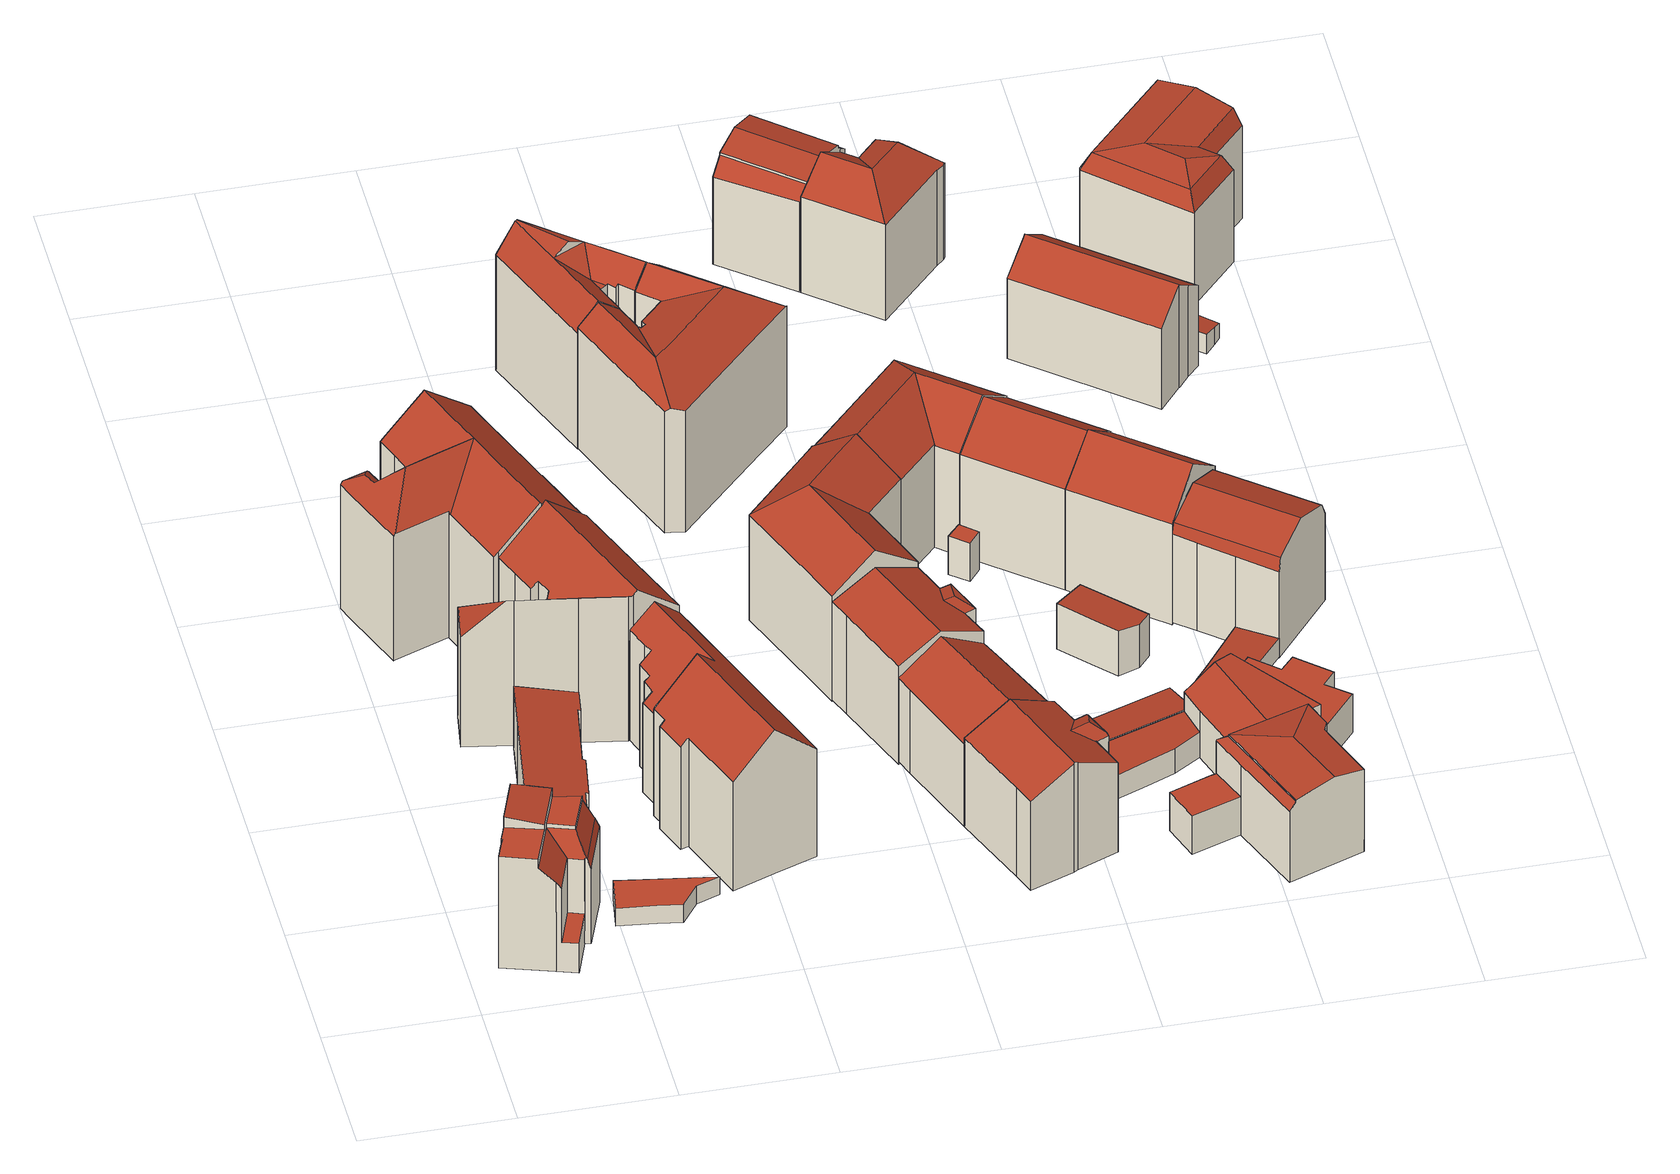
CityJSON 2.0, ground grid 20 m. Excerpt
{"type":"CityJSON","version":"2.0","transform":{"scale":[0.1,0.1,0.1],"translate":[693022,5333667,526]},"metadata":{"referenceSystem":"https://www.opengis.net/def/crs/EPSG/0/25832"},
"CityObjects":{
"building1":{"type":"Building","attributes":{"Gemeindeschluessel":"09162000","HoeheDach":"547.529","HoeheGrund":"528.415","Methode":"2000","NiedrigsteTraufeDesGebaeudes":"533.065","Geometrietyp2DReferenz":"3000","function":"31001_1000","roofType":"2100","measuredHeight":19.11,"storeysAboveGround":4},"geometry":[{"type":"MultiSurface","lod":"2","boundaries":[[[0,1,2,3]],[[4,5,6,7,8,9]],[[10,11,12,13]],[[14,15,8,7]],[[16,4,9,17,18,19]],[[12,11,20,21]],[[15,22,23,24,13,25]],[[13,12,21,25]],[[26,22,15,14]],[[16,19,27,28]],[[29,30,31,32,20,11,10,33]],[[31,34,35,36,32]],[[37,38,39,40]],[[31,30,41,34]],[[6,26,14,7]],[[37,29,33,42,38]],[[5,43,23,22,26,6]],[[24,44,42,33,10,13]],[[43,40,39,44,24,23]],[[39,38,42,44]],[[41,1,0,45,35,34]],[[0,3,27,19,18,46,45]],[[46,36,35,45]],[[43,5,4,16,28,2,1,41,30,29,37,40]],[[17,9,8,15,25]],[[36,46,18,17,25,21,20,32]],[[28,27,3,2]]],"semantics":{"surfaces":[{"type":"WallSurface"},{"type":"RoofSurface"},{"type":"GroundSurface"}],"values":[0,0,0,0,0,1,1,0,0,0,0,1,0,0,1,0,0,1,0,1,0,1,0,2,1,0,0]}}]},
"building2":{"type":"Building","attributes":{"Gemeindeschluessel":"09162000","HoeheDach":"537.731","HoeheGrund":"528.046","Methode":"2000","NiedrigsteTraufeDesGebaeudes":"536.334","Geometrietyp2DReferenz":"3000","function":"31001_2000","roofType":"1000","measuredHeight":9.69,"storeysAboveGround":2},"geometry":[{"type":"MultiSurface","lod":"2","boundaries":[[[47,48,49,50,51,52,53,54,55,56,57,58,59,60]],[[61,47,60,62]],[[63,50,49,64]],[[65,52,51,66]],[[67,57,56,68]],[[66,51,50,63]],[[69,53,52,65]],[[70,48,47,61]],[[71,59,58,72]],[[62,60,59,71]],[[62,71,72,67,68,73,74,69,65,66,63,64,70,61]],[[74,54,53,69]],[[72,58,57,67]],[[64,49,48,70]],[[73,55,54,74]],[[68,56,55,73]]],"semantics":{"surfaces":[{"type":"RoofSurface"},{"type":"WallSurface"},{"type":"GroundSurface"}],"values":[0,1,1,1,1,1,1,1,1,1,2,1,1,1,1,1]}}]},
"building3":{"type":"Building","attributes":{"Gemeindeschluessel":"09162000","HoeheDach":"531.560","HoeheGrund":"528.780","Methode":"2000","NiedrigsteTraufeDesGebaeudes":"531.560","Geometrietyp2DReferenz":"3000","function":"31001_2000","roofType":"1000","measuredHeight":2.78},"geometry":[{"type":"MultiSurface","lod":"2","boundaries":[[[75,76,77,78,79,80,81,82,83]],[[84,85,86,87,88,89,90,91,92]],[[87,86,76,75,83,88]],[[85,84,92,79,78,77]],[[83,82,81,90,89,88]],[[85,77,76,86]],[[80,79,92,91,90,81]]],"semantics":{"surfaces":[{"type":"RoofSurface"},{"type":"GroundSurface"},{"type":"WallSurface"}],"values":[0,1,2,2,2,2,2]}}]},
"building4":{"type":"Building","attributes":{"Gemeindeschluessel":"09162000","HoeheDach":"551.452","HoeheGrund":"526.498","Methode":"2000","NiedrigsteTraufeDesGebaeudes":"545.989","Geometrietyp2DReferenz":"3000","function":"31001_9998","roofType":"3100","measuredHeight":24.95,"storeysAboveGround":5},"geometry":[{"type":"MultiSurface","lod":"2","boundaries":[[[93,94,95,96,97,98,99,100,101,102]],[[100,99,103,104,105,101]],[[106,107,108,109]],[[110,111,112,113,114,115]],[[116,117,118,119,120,121]],[[122,123,124,125,96,95]],[[117,126,112,111,127,118]],[[128,129,130,131]],[[98,117,116,121,104,103,99]],[[132,133,122,95,94,93,102,134]],[[106,135,136,137,138,107]],[[139,140,141,142,143,144,145,146,147,148,149,150,151,152]],[[153,154,152,151]],[[102,101,105,104,121,120,155,156,157,134]],[[125,158,159,160,97,96]],[[97,160,159,126,117,98]],[[161,109,108,158,125,124]],[[136,135,106,109,161,124,123,122,133,132,134,157,156,155,120,119,118,127,111,110,115,128,131,162,153,151,150,149,148,147,146,145]],[[115,114,129,128]],[[108,107,138,163,159,158]],[[164,165,159,163,138,137,144,143,142,141,140,139,152,154,166]],[[145,144,137,136]],[[130,166,154,153,162,131]],[[114,113,112,126,159,165,164,166,130,129]]],"semantics":{"surfaces":[{"type":"RoofSurface"},{"type":"WallSurface"},{"type":"GroundSurface"}],"values":[0,0,1,1,1,1,1,1,0,1,1,1,1,1,0,0,1,2,1,0,0,1,1,0]}}]},
"building5":{"type":"Building","attributes":{"Gemeindeschluessel":"09162000","HoeheDach":"551.581","HoeheGrund":"528.364","Methode":"2000","NiedrigsteTraufeDesGebaeudes":"545.520","Geometrietyp2DReferenz":"3000","function":"31001_9998","roofType":"3100","measuredHeight":23.22,"storeysAboveGround":5},"geometry":[{"type":"MultiSurface","lod":"2","boundaries":[[[167,168,169,170]],[[171,172,173,174,175]],[[176,177,178,179]],[[180,171,175,181,182]],[[183,184,185,179,178]],[[184,183,186,187,188,189,190,191,169,168,192]],[[193,194,195,196]],[[197,198,199,172,171,180,200,176,179,185,201,167,170,202,203,193,196,204]],[[180,182,205,200]],[[198,197,187,186,206]],[[173,207,206,186,183,178,177,205,182,181,174]],[[200,205,177,176]],[[201,192,168,167]],[[170,169,191,202]],[[198,206,207,199]],[[188,208,195,194,189]],[[185,184,192,201]],[[173,172,199,207]],[[197,204,208,188,187]],[[202,191,190,203]],[[174,181,175]],[[193,203,190,189,194]],[[196,195,208,204]]],"semantics":{"surfaces":[{"type":"WallSurface"},{"type":"RoofSurface"},{"type":"GroundSurface"}],"values":[0,0,0,0,0,1,0,2,0,0,1,0,0,0,0,1,0,0,0,0,1,0,0]}}]},
"building6":{"type":"Building","attributes":{"Gemeindeschluessel":"09162000","HoeheDach":"551.080","HoeheGrund":"528.500","Methode":"2000","NiedrigsteTraufeDesGebaeudes":"542.527","Geometrietyp2DReferenz":"3000","function":"31001_9998","roofType":"3100","measuredHeight":22.58,"storeysAboveGround":5},"geometry":[{"type":"MultiSurface","lod":"2","boundaries":[[[209,210,211,212]],[[213,214,215,216]],[[217,218,219,220]],[[221,222,223,224]],[[225,226,227,228]],[[213,229,220,219,230,214]],[[217,231,232,233,234,218]],[[235,236,234,233,237,227,226,238]],[[239,240,222,221]],[[237,233,232,241,228,227]],[[223,238,226,225,242,224]],[[212,211,243,244]],[[245,246,247,210,209]],[[247,248,235,238,223,222,240,249,250,251,243,211,210]],[[252,250,249,253]],[[254,251,250,252]],[[231,217,220,229,213,216,255,256,257,245,209,212,244,254,252,253,239,221,224,242,225,228,241,232]],[[253,249,240,239]],[[244,243,251,254]],[[258,259,246,245,257,256]],[[246,236,235,248,247]],[[255,260,258,256]],[[216,215,260,255]],[[214,230,219,218,234,236,246,259,258,260,215]]],"semantics":{"surfaces":[{"type":"WallSurface"},{"type":"RoofSurface"},{"type":"GroundSurface"}],"values":[0,0,0,0,0,0,0,1,0,0,0,0,0,1,0,0,2,0,0,0,0,0,0,1]}}]},
"building7":{"type":"Building","attributes":{"Gemeindeschluessel":"09162000","HoeheDach":"551.170","HoeheGrund":"528.150","Methode":"2000","NiedrigsteTraufeDesGebaeudes":"546.171","Geometrietyp2DReferenz":"3000","function":"31001_1000","roofType":"3100","measuredHeight":23.02,"storeysAboveGround":5},"geometry":[{"type":"MultiSurface","lod":"2","boundaries":[[[261,262,263,264]],[[265,266,267,268,269,270,261]],[[271,272,273,274]],[[275,276,277,278]],[[279,280,272,271]],[[281,282,276,275]],[[270,283,284,261]],[[285,266,265,261,264,286]],[[283,287,288,273,272,280]],[[269,289,270]],[[290,291,281,275,278,292,293,294,295,296,297,298,299,300,279,271,274]],[[289,277,276,282,301,288,287,283,270]],[[286,264,263,280,279,300,299,298]],[[291,290,274,273,288,301]],[[291,301,282,281]],[[284,283,262,261]],[[297,296,295,267,266,285]],[[294,293,292,278,277,289,269,268]],[[297,285,286,298]],[[294,268,267,295]],[[262,283,280,263]]],"semantics":{"surfaces":[{"type":"RoofSurface"},{"type":"WallSurface"},{"type":"GroundSurface"}],"values":[0,0,1,1,1,1,0,0,0,0,2,0,1,1,1,1,1,1,1,1,0]}}]},
"building8":{"type":"Building","attributes":{"Gemeindeschluessel":"09162000","HoeheDach":"546.140","HoeheGrund":"528.029","Methode":"2000","NiedrigsteTraufeDesGebaeudes":"543.383","Geometrietyp2DReferenz":"3000","function":"31001_1000","roofType":"3100","measuredHeight":18.11,"storeysAboveGround":4},"geometry":[{"type":"MultiSurface","lod":"2","boundaries":[[[302,303,304,305]],[[304,306,307,305]],[[308,302,309]],[[310,311,307,306]],[[312,313,314,315]],[[316,309,302,305]],[[317,318,319,320,321]],[[322,303,302,308]],[[321,320,323,314,313]],[[317,312,315,310,306,304,303,322,324,318]],[[325,326,324,322,308]],[[316,325,308,309]],[[318,324,326,319]],[[326,325,316,305,307,311,323,320,319]],[[317,321,313,312]],[[310,315,314,323,311]]],"semantics":{"surfaces":[{"type":"WallSurface"},{"type":"RoofSurface"},{"type":"GroundSurface"}],"values":[0,0,1,0,0,1,0,0,1,2,0,1,0,1,0,0]}}]},
"building9":{"type":"Building","attributes":{"Gemeindeschluessel":"09162000","HoeheDach":"548.811","HoeheGrund":"527.790","Methode":"1000","NiedrigsteTraufeDesGebaeudes":"544.153","Geometrietyp2DReferenz":"3000","function":"31001_1000","roofType":"3100","measuredHeight":21.02,"storeysAboveGround":4},"geometry":[{"type":"MultiSurface","lod":"2","boundaries":[[[327,328,329,330]],[[331,332,330,329,333,334]],[[335,336,337,338,339,340]],[[341,334,333,342,335,340]],[[327,330,332,331,343,344,345,346,347,348,349]],[[343,331,334,341,340,344]],[[327,349,350,351,328]],[[351,350,352,337,336,335]],[[342,333,329,328,351,335]],[[337,352,350,349,348,347,346,338]],[[340,339,338,346,345,344]]],"semantics":{"surfaces":[{"type":"WallSurface"},{"type":"RoofSurface"},{"type":"GroundSurface"}],"values":[0,0,1,1,2,0,0,1,1,0,0]}}]},
"building10":{"type":"Building","attributes":{"Gemeindeschluessel":"09162000","HoeheDach":"549.750","HoeheGrund":"528.180","Methode":"2000","NiedrigsteTraufeDesGebaeudes":"547.175","Geometrietyp2DReferenz":"3000","function":"31001_1000","roofType":"3100","measuredHeight":21.57,"storeysAboveGround":5},"geometry":[{"type":"MultiSurface","lod":"2","boundaries":[[[353,354,355,356,357,358,359,360]],[[361,362,363,364]],[[365,366,367,368,369,370]],[[371,362,361,372]],[[373,374,366,365,370,375]],[[363,366,374,364]],[[376,377,378,379,380,381]],[[382,383,384,385,376,381]],[[386,387,388,389,383,382,381,380,379,390,391,372,361,364,374,373,375,392,359,358,357,356]],[[388,387,386,356,355,393,394,395]],[[396,397,371,372,391,390,379,378]],[[389,388,395,398,384,383]],[[368,367,354,353,360,369]],[[399,400,397,396,378,377]],[[370,369,360,359,392,375]],[[400,401,402,367,366,363,362,371,397]],[[398,395,394,393,355,354,367,402,401,400]],[[385,384,398,400,399,377,376]]],"semantics":{"surfaces":[{"type":"WallSurface"},{"type":"RoofSurface"},{"type":"GroundSurface"}],"values":[0,0,1,0,0,0,0,0,2,0,0,0,1,1,0,1,1,1]}}]},
"building11":{"type":"Building","attributes":{"Gemeindeschluessel":"09162000","HoeheDach":"545.391","HoeheGrund":"528.468","Methode":"2000","NiedrigsteTraufeDesGebaeudes":"541.363","Geometrietyp2DReferenz":"3000","function":"31001_1000","roofType":"3100","measuredHeight":16.92,"storeysAboveGround":4},"geometry":[{"type":"MultiSurface","lod":"2","boundaries":[[[403,404,405,406,407,408,409]],[[408,410,411,409]],[[403,409,411,412,413]],[[414,413,412,415,416,417]],[[407,418,410,408]],[[417,405,404,414]],[[407,406,416,415,418]],[[414,404,403,413]],[[412,411,410,418,415]],[[405,417,416,406]]],"semantics":{"surfaces":[{"type":"GroundSurface"},{"type":"WallSurface"},{"type":"RoofSurface"}],"values":[0,1,1,2,1,1,1,1,2,1]}}]},
"building12":{"type":"Building","attributes":{"Gemeindeschluessel":"09162000","HoeheDach":"545.580","HoeheGrund":"528.509","Methode":"2000","NiedrigsteTraufeDesGebaeudes":"542.414","Geometrietyp2DReferenz":"3000","function":"31001_9998","roofType":"3100","measuredHeight":17.07,"storeysAboveGround":4},"geometry":[{"type":"MultiSurface","lod":"2","boundaries":[[[419,420,421,422,423]],[[424,425,426,427]],[[428,429,430,431]],[[428,432,433,434,429]],[[409,403,435,436,437]],[[424,427,438,439]],[[426,420,419,440,437,436,434,433,438,427]],[[441,409,437,440,442]],[[443,444,441,442]],[[431,430,445,446]],[[447,444,443,448,422,421]],[[404,449,435,403]],[[439,438,433,432]],[[419,423,448,443,442,440]],[[446,445,449,404]],[[420,426,425,447,421]],[[445,430,429,434,436,435,449]],[[425,424,439,432,428,431,446,404,403,409,441,444,447]],[[422,448,423]]],"semantics":{"surfaces":[{"type":"RoofSurface"},{"type":"WallSurface"},{"type":"GroundSurface"}],"values":[0,1,1,1,1,1,0,1,1,1,1,1,1,0,1,1,0,2,0]}}]},
"building13":{"type":"Building","attributes":{"Gemeindeschluessel":"09162000","HoeheDach":"548.658","HoeheGrund":"527.880","Methode":"1000","NiedrigsteTraufeDesGebaeudes":"543.907","Geometrietyp2DReferenz":"3000","function":"31001_1000","roofType":"3100","measuredHeight":20.78,"storeysAboveGround":4},"geometry":[{"type":"MultiSurface","lod":"2","boundaries":[[[450,451,452,453,454,455]],[[456,457,458,459,460,461]],[[459,462,463,464,465,460]],[[455,454,466,463,467]],[[468,453,452,469,470,464]],[[458,471,467,463,462,459]],[[451,450,472,473,457,456,461,474,470,469,452]],[[466,454,453,468,464,463]],[[460,465,464,470,474,461]],[[472,450,455,467,471,473]],[[473,471,458,457]]],"semantics":{"surfaces":[{"type":"WallSurface"},{"type":"RoofSurface"},{"type":"GroundSurface"}],"values":[0,0,1,1,0,1,2,1,0,0,0]}}]},
"building14":{"type":"Building","attributes":{"Gemeindeschluessel":"09162000","HoeheDach":"533.761","HoeheGrund":"527.761","Methode":"3220","NiedrigsteTraufeDesGebaeudes":"533.761","Geometrietyp2DReferenz":"3000","function":"31001_2000","roofType":"9999","measuredHeight":6},"geometry":[{"type":"MultiSurface","lod":"2","boundaries":[[[475,476,477,478]],[[479,480,481,482]],[[478,477,482,481]],[[476,479,482,477]],[[480,479,476,475]],[[480,475,478,481]]],"semantics":{"surfaces":[{"type":"WallSurface"},{"type":"GroundSurface"},{"type":"RoofSurface"}],"values":[0,0,1,0,2,0]}}]},
"building15":{"type":"Building","attributes":{"Gemeindeschluessel":"09162000","HoeheDach":"532.817","HoeheGrund":"528.390","Methode":"1000","NiedrigsteTraufeDesGebaeudes":"532.126","Geometrietyp2DReferenz":"3000","function":"31001_2000","roofType":"1000","measuredHeight":4.43},"geometry":[{"type":"MultiSurface","lod":"2","boundaries":[[[483,484,485,486,487,488,489,490]],[[485,484,483,491,492,493]],[[490,494,491,483]],[[495,496,488,487]],[[486,485,493,497,495,487]],[[498,494,490,489,488,496]],[[497,493,492,491,494,498,496,495]]],"semantics":{"surfaces":[{"type":"GroundSurface"},{"type":"WallSurface"},{"type":"RoofSurface"}],"values":[0,1,1,1,1,1,2]}}]},
"building16":{"type":"Building","attributes":{"Gemeindeschluessel":"09162000","HoeheDach":"534.466","HoeheGrund":"528.466","Methode":"3220","NiedrigsteTraufeDesGebaeudes":"534.466","Geometrietyp2DReferenz":"3000","function":"31001_2000","roofType":"9999","measuredHeight":6},"geometry":[{"type":"MultiSurface","lod":"2","boundaries":[[[499,500,501,502]],[[503,502,501,504,505]],[[506,507,505,504]],[[507,508,503,505]],[[507,506,500,499,508]],[[508,499,502,503]],[[500,506,504,501]]],"semantics":{"surfaces":[{"type":"WallSurface"},{"type":"GroundSurface"},{"type":"RoofSurface"}],"values":[0,1,0,0,2,0,0]}}]},
"building17":{"type":"Building","attributes":{"Gemeindeschluessel":"09162000","HoeheDach":"533.044","HoeheGrund":"528.390","Methode":"1000","NiedrigsteTraufeDesGebaeudes":"532.343","Geometrietyp2DReferenz":"3000","function":"31001_2000","roofType":"1000","measuredHeight":4.65},"geometry":[{"type":"MultiSurface","lod":"2","boundaries":[[[509,510,511,488]],[[512,511,510,513,514]],[[515,516,509,488,487]],[[488,511,512,487]],[[516,513,510,509]],[[515,514,513,516]],[[487,512,514,515]]],"semantics":{"surfaces":[{"type":"WallSurface"},{"type":"RoofSurface"},{"type":"GroundSurface"}],"values":[0,1,2,0,0,0,0]}}]},
"building18":{"type":"Building","attributes":{"Gemeindeschluessel":"09162000","HoeheDach":"535.119","HoeheGrund":"528.040","Methode":"2000","NiedrigsteTraufeDesGebaeudes":"534.559","Geometrietyp2DReferenz":"3000","function":"31001_2000","roofType":"1000","measuredHeight":7.08,"storeysAboveGround":2},"geometry":[{"type":"MultiSurface","lod":"2","boundaries":[[[517,518,519,520]],[[521,522,518,517]],[[520,519,523,524]],[[524,525,526,527,521,517,520]],[[527,526,528,529,522,521]],[[526,525,524,523,530,528]],[[529,528,530,523,519,518,522]]],"semantics":{"surfaces":[{"type":"WallSurface"},{"type":"GroundSurface"},{"type":"RoofSurface"}],"values":[0,0,0,1,0,0,2]}}]},
"building19":{"type":"Building","attributes":{"Gemeindeschluessel":"09162000","HoeheDach":"545.400","HoeheGrund":"528.109","Methode":"2000","NiedrigsteTraufeDesGebaeudes":"541.835","Geometrietyp2DReferenz":"3000","function":"31001_9998","roofType":"3100","measuredHeight":17.29,"storeysAboveGround":4},"geometry":[{"type":"MultiSurface","lod":"2","boundaries":[[[531,532,533,534]],[[535,536,537,538]],[[539,540,541,542]],[[538,537,543,544]],[[535,538,544,545,531,534,546,547,548]],[[547,549,550,548]],[[543,537,536,551,552,553]],[[535,548,550,542,541,554,555,551,536]],[[546,556,549,547]],[[554,541,540,557]],[[542,550,549,556,533,532,539]],[[555,554,557,558]],[[534,533,556,546]],[[551,555,558,552]],[[531,545,553,552,558,557,540,539,532]],[[544,543,553,545]]],"semantics":{"surfaces":[{"type":"WallSurface"},{"type":"GroundSurface"},{"type":"RoofSurface"}],"values":[0,0,0,0,1,0,2,0,0,2,2,2,0,0,0,0]}}]},
"building20":{"type":"Building","attributes":{"Gemeindeschluessel":"09162000","HoeheDach":"542.070","HoeheGrund":"528.484","Methode":"2000","NiedrigsteTraufeDesGebaeudes":"539.547","Geometrietyp2DReferenz":"3000","function":"31001_9998","roofType":"3200","measuredHeight":13.59,"storeysAboveGround":3},"geometry":[{"type":"MultiSurface","lod":"2","boundaries":[[[559,560,561,562,563,564]],[[565,566,567,568]],[[569,570,571,572]],[[567,563,568]],[[572,571,561,560]],[[573,501,504,574]],[[575,576,574,504]],[[577,565,568,578]],[[575,504,501,569,572,560,559,579,580]],[[579,581,582,580]],[[578,568,563,562]],[[573,574,576,577,578,583]],[[570,583,578,562,561,571]],[[570,569,501,573,583]],[[575,580,582,566,565,577,576]],[[566,582,581,564,563,567]],[[559,564,581,579]]],"semantics":{"surfaces":[{"type":"WallSurface"},{"type":"RoofSurface"},{"type":"GroundSurface"}],"values":[0,1,0,1,0,0,0,0,2,0,0,1,1,0,0,1,0]}}]},
"building21":{"type":"Building","attributes":{"Gemeindeschluessel":"09162000","HoeheDach":"548.519","HoeheGrund":"527.970","Methode":"2000","NiedrigsteTraufeDesGebaeudes":"543.771","Geometrietyp2DReferenz":"3000","function":"31001_1000","roofType":"3100","measuredHeight":20.55,"storeysAboveGround":4},"geometry":[{"type":"MultiSurface","lod":"2","boundaries":[[[584,585,586,587,588,589]],[[584,589,590,591]],[[588,587,592,593]],[[589,588,593,590]],[[585,584,591,594,595,586]],[[595,592,587,586]],[[590,593,592,595,594,591]]],"semantics":{"surfaces":[{"type":"WallSurface"},{"type":"RoofSurface"},{"type":"GroundSurface"}],"values":[0,0,1,1,2,0,0]}}]},
"building22":{"type":"Building","attributes":{"Gemeindeschluessel":"09162000","HoeheDach":"538.988","HoeheGrund":"528.430","Methode":"2000","NiedrigsteTraufeDesGebaeudes":"535.768","Geometrietyp2DReferenz":"3000","function":"31001_2000","roofType":"1000","measuredHeight":10.56,"storeysAboveGround":2},"geometry":[{"type":"MultiSurface","lod":"2","boundaries":[[[596,597,598,599,600,490,488,509,601,602,603,604]],[[605,606,607,608,609,610,611]],[[488,611,610,509]],[[597,596,604,612,613,614]],[[490,605,611,488]],[[600,606,605,490]],[[608,614,613,612,615,616,609]],[[599,598,597,614,608,607]],[[599,607,606,600]],[[610,609,616,602,601,509]],[[615,612,604,603,602,616]]],"semantics":{"surfaces":[{"type":"GroundSurface"},{"type":"RoofSurface"},{"type":"WallSurface"}],"values":[0,1,2,2,2,2,1,2,2,2,2]}}]},
"building23":{"type":"Building","attributes":{"Gemeindeschluessel":"09162000","HoeheDach":"546.630","HoeheGrund":"528.140","Methode":"2000","NiedrigsteTraufeDesGebaeudes":"542.965","Geometrietyp2DReferenz":"3000","function":"31001_9998","roofType":"3100","measuredHeight":18.49,"storeysAboveGround":5},"geometry":[{"type":"MultiSurface","lod":"2","boundaries":[[[617,618,619,620]],[[621,622,623,535,548,624,617,620,625]],[[620,619,626,625]],[[627,535,623,628,629]],[[618,617,624,630]],[[628,623,622,631]],[[632,633,626,619]],[[630,624,548,634]],[[635,630,634,636]],[[635,629,628,631,637,633,632]],[[635,632,619,618,630]],[[635,636,627,629]],[[548,535,627,636,634]],[[621,637,631,622]],[[621,625,626,633,637]]],"semantics":{"surfaces":[{"type":"WallSurface"},{"type":"GroundSurface"},{"type":"RoofSurface"}],"values":[0,1,0,0,0,0,2,0,2,2,2,2,0,0,0]}}]},
"building24":{"type":"Building","attributes":{"Gemeindeschluessel":"09162000","HoeheDach":"548.663","HoeheGrund":"528.010","Methode":"1000","NiedrigsteTraufeDesGebaeudes":"543.745","Geometrietyp2DReferenz":"3000","function":"31001_9998","roofType":"3100","measuredHeight":20.65,"storeysAboveGround":4},"geometry":[{"type":"MultiSurface","lod":"2","boundaries":[[[638,639,640,641,589,584]],[[641,640,642,643,644,589]],[[589,644,645,586,585,584]],[[646,647,639,638,584,585,586,648]],[[586,645,649,648]],[[639,647,646,648,649,643,642,640]],[[643,649,645,644]]],"semantics":{"surfaces":[{"type":"WallSurface"},{"type":"RoofSurface"},{"type":"GroundSurface"}],"values":[0,1,0,2,0,0,1]}}]},
"building25":{"type":"Building","attributes":{"Gemeindeschluessel":"09162000","HoeheDach":"531.427","HoeheGrund":"528.547","Methode":"2000","NiedrigsteTraufeDesGebaeudes":"531.019","Geometrietyp2DReferenz":"3000","function":"31001_2000","roofType":"1000","measuredHeight":2.88},"geometry":[{"type":"MultiSurface","lod":"2","boundaries":[[[650,651,652,653,654,655,656]],[[656,657,658,650]],[[659,652,651,660]],[[660,658,657,661,662,663,659]],[[663,653,652,659]],[[650,658,660,651]],[[657,656,655,661]],[[662,654,653,663]],[[661,655,654,662]]],"semantics":{"surfaces":[{"type":"RoofSurface"},{"type":"WallSurface"},{"type":"GroundSurface"}],"values":[0,1,1,2,1,1,1,1,1]}}]},
"building26":{"type":"Building","attributes":{"Gemeindeschluessel":"09162000","HoeheDach":"534.546","HoeheGrund":"528.546","Methode":"3220","NiedrigsteTraufeDesGebaeudes":"534.546","Geometrietyp2DReferenz":"3000","function":"31001_2000","roofType":"9999","measuredHeight":6,"storeysAboveGround":2},"geometry":[{"type":"MultiSurface","lod":"2","boundaries":[[[664,665,661,662]],[[665,666,667,661]],[[668,669,663,670]],[[666,671,672,667]],[[673,674,675,676]],[[677,670,663,662,661,667,672,676,675]],[[671,673,676,672]],[[674,678,677,675]],[[678,668,670,677]],[[674,673,671,666,665,664,669,668,678]],[[669,664,662,663]]],"semantics":{"surfaces":[{"type":"WallSurface"},{"type":"GroundSurface"},{"type":"RoofSurface"}],"values":[0,0,0,0,0,1,0,0,0,2,0]}}]},
"building27":{"type":"Building","attributes":{"Gemeindeschluessel":"09162000","HoeheDach":"545.928","HoeheGrund":"528.364","Methode":"2000","NiedrigsteTraufeDesGebaeudes":"541.869","Geometrietyp2DReferenz":"3000","function":"31001_1000","roofType":"3100","measuredHeight":17.56,"storeysAboveGround":4},"geometry":[{"type":"MultiSurface","lod":"2","boundaries":[[[679,680,681,682]],[[683,684,685,686]],[[687,688,689,690]],[[691,689,688,692,693]],[[680,694,695,683,686,681]],[[696,694,680,679]],[[697,692,688,687]],[[698,696,679,682,697,687,690]],[[698,690,689,691,684,683,695]],[[698,695,694,696]],[[697,682,681,686,685,693,692]],[[684,691,693,685]]],"semantics":{"surfaces":[{"type":"WallSurface"},{"type":"RoofSurface"},{"type":"GroundSurface"}],"values":[0,1,0,1,1,0,0,2,0,0,0,1]}}]},
"building28":{"type":"Building","attributes":{"Gemeindeschluessel":"09162000","HoeheDach":"544.521","HoeheGrund":"528.400","Methode":"1000","NiedrigsteTraufeDesGebaeudes":"540.996","Geometrietyp2DReferenz":"3000","function":"31001_9998","roofType":"3100","measuredHeight":16.12,"storeysAboveGround":4},"geometry":[{"type":"MultiSurface","lod":"2","boundaries":[[[699,700,701,702]],[[702,703,704,705,706,707,708,709,699]],[[710,711,712,713,714,715]],[[706,715,714,707]],[[714,713,716,709,708,707]],[[704,711,710,705]],[[704,703,702,701,712,711]],[[705,710,715,706]],[[709,716,700,699]],[[712,701,700,716,713]]],"semantics":{"surfaces":[{"type":"WallSurface"},{"type":"GroundSurface"},{"type":"RoofSurface"}],"values":[0,1,2,0,0,0,0,0,0,2]}}]},
"building29":{"type":"Building","attributes":{"Gemeindeschluessel":"09162000","HoeheDach":"531.529","HoeheGrund":"528.520","Methode":"1000","NiedrigsteTraufeDesGebaeudes":"530.850","Geometrietyp2DReferenz":"3000","function":"31001_2000","roofType":"2100","measuredHeight":3.01},"geometry":[{"type":"MultiSurface","lod":"2","boundaries":[[[717,718,719,720,721,722]],[[723,724,725,726]],[[727,728,717,722]],[[728,725,724,729,719,718,717]],[[726,727,722,721,720,730,723]],[[726,725,728,727]],[[729,724,723,730,720,719]]],"semantics":{"surfaces":[{"type":"WallSurface"},{"type":"RoofSurface"},{"type":"GroundSurface"}],"values":[0,0,0,1,2,0,0]}}]},
"building30":{"type":"Building","attributes":{"Gemeindeschluessel":"09162000","HoeheDach":"546.173","HoeheGrund":"528.424","Methode":"2000","NiedrigsteTraufeDesGebaeudes":"542.838","Geometrietyp2DReferenz":"3000","function":"31001_1000","roofType":"3100","measuredHeight":17.75,"storeysAboveGround":4},"geometry":[{"type":"MultiSurface","lod":"2","boundaries":[[[731,732,733,734]],[[735,736,737,738,739,740]],[[741,742,743]],[[741,743,744,745]],[[731,734,746,741]],[[747,731,741,745]],[[748,749,733,732]],[[746,750,742,741]],[[747,751,732,731]],[[735,752,753,744,736]],[[753,752,754,751,745]],[[739,749,748,740]],[[736,744,743,737]],[[751,747,745]],[[738,750,746,734,733,749,739]],[[737,743,742,750,738]],[[751,754,748,732]],[[735,740,748,754,752]],[[744,753,745]]],"semantics":{"surfaces":[{"type":"RoofSurface"},{"type":"GroundSurface"},{"type":"WallSurface"}],"values":[0,1,2,0,0,0,0,0,0,2,0,2,2,0,2,2,0,2,2]}}]}
},
"vertices":[
[44,92,199],[44,92,24],[46,92,24],[46,92,199],[101,39,24],[127,30,24],[127,30,71],[107,36,71],[107,36,156],[101,39,163],[160,160,186],[160,160,192],[140,106,192],[140,106,186],[126,90,71],[126,90,156],[34,61,24],[80,45,186],[80,45,199],[34,61,199],[124,166,192],[106,118,192],[146,83,156],[146,84,158],[148,84,158],[106,118,186],[146,83,71],[41,80,199],[41,80,24],[174,158,24],[97,170,24],[97,170,211],[124,166,206],[174,158,158],[74,174,215],[52,114,215],[100,99,206],[181,157,24],[181,157,142],[154,82,141],[154,82,24],[74,174,24],[175,158,156],[146,84,24],[149,84,156],[52,114,199],[100,99,199],
[174,158,104],[179,189,104],[176,190,104],[188,269,104],[192,268,103],[202,330,103],[198,332,104],[213,424,104],[217,424,103],[222,458,103],[144,470,117],[133,399,117],[115,282,117],[97,170,117],[174,158,20],[97,170,20],[188,269,20],[176,190,20],[202,330,20],[192,268,20],[144,470,20],[222,458,20],[198,332,20],[179,189,20],[115,282,20],[133,399,20],[217,424,20],[213,424,20],
[239,97,56],[271,92,56],[293,122,56],[294,123,56],[325,134,56],[305,137,56],[197,155,56],[189,105,56],[189,103,56],[294,123,28],[293,122,28],[271,92,28],[239,97,28],[189,103,28],[189,105,28],[197,155,28],[305,137,28],[325,134,28],
[8,772,200],[8,771,200],[42,681,200],[44,682,203],[71,743,254],[35,759,223],[28,776,223],[25,778,221],[4,793,204],[1,792,200],[29,780,221],[37,806,203],[20,799,204],[158,618,5],[158,618,205],[152,616,200],[152,616,5],[77,825,5],[85,801,5],[85,801,202],[77,825,202],[76,828,202],[76,828,5],[47,787,201],[47,786,201],[47,786,5],[47,787,5],[39,807,5],[39,807,201],[42,681,5],[44,682,5],[117,710,5],[117,710,203],[83,800,200],[83,800,5],[65,858,5],[65,858,203],[72,861,209],[72,861,5],[8,772,5],[8,771,5],[1,792,5],[215,640,5],[216,640,5],[216,640,254],[215,640,255],[199,870,200],[207,849,200],[208,848,200],[242,756,200],[243,755,200],[277,664,200],[277,664,5],[243,755,5],[242,756,5],[208,848,5],[207,849,5],[199,870,5],[197,876,5],[197,876,200],[187,903,5],[187,903,200],[37,806,5],[20,799,5],[4,793,5],[118,707,200],[163,778,255],[100,754,255],[118,707,5],[124,880,5],[180,731,255],[137,847,255],[145,825,255],[124,880,255],
[183,551,24],[183,551,197],[171,582,198],[171,582,24],[81,481,24],[144,470,24],[144,470,251],[135,472,251],[81,481,196],[169,520,24],[169,520,201],[192,514,203],[192,514,24],[90,539,24],[90,538,196],[90,539,195],[195,519,197],[201,532,206],[201,532,24],[286,449,249],[288,450,250],[294,452,256],[222,643,256],[216,640,250],[158,618,198],[193,554,206],[277,664,24],[277,664,205],[290,630,205],[290,630,24],[288,450,24],[282,448,24],[222,458,24],[169,522,24],[193,554,24],[158,618,24],[216,640,24],[350,472,24],[169,522,199],[282,448,251],[222,458,251],[350,472,205],
[277,348,25],[277,348,165],[290,353,177],[290,353,25],[298,232,25],[298,232,185],[282,276,185],[282,276,25],[343,141,25],[343,141,195],[309,235,195],[309,235,25],[283,448,25],[283,448,198],[288,450,203],[288,450,25],[350,472,25],[350,472,194],[361,441,195],[361,441,25],[307,235,25],[307,235,194],[399,162,25],[456,183,25],[456,183,194],[399,162,251],[363,333,228],[339,324,251],[396,345,195],[316,460,228],[294,416,25],[294,416,198],[396,345,25],[316,460,25],[284,372,178],[284,372,25],[292,307,25],[292,307,203],[292,307,165],[339,324,207],[300,403,199],[284,397,185],[292,374,184],[284,397,25],[300,403,25],[292,374,25],[289,279,25],[280,302,25],[282,303,25],[280,302,192],[282,303,194],[289,279,192],
[336,1110,239],[357,1121,252],[308,1190,239],[306,1189,239],[349,1076,239],[371,1018,239],[400,1030,213],[385,1070,213],[386,1071,212],[378,1091,212],[338,1206,21],[338,1206,202],[465,1101,202],[465,1101,21],[404,1070,21],[404,1070,212],[396,1078,213],[396,1078,21],[309,1191,21],[309,1191,239],[408,1072,21],[408,1072,216],[379,1132,239],[357,1121,239],[343,1007,202],[279,1175,202],[409,1107,239],[444,1078,239],[394,1077,212],[444,1078,21],[425,1057,21],[394,1077,21],[386,1071,21],[385,1070,21],[400,1030,21],[371,1018,21],[343,1007,21],[279,1175,21],[306,1189,21],[308,1190,21],[425,1057,215],
[688,477,174],[688,477,20],[673,472,20],[673,472,174],[667,488,20],[667,488,174],[707,425,174],[686,447,180],[656,516,20],[656,516,174],[551,446,20],[551,446,174],[540,475,174],[540,475,20],[671,441,180],[592,338,20],[707,381,20],[707,381,174],[649,360,201],[592,338,174],[707,425,20],[598,496,201],[692,419,20],[693,419,174],[692,419,174],
[618,620,18],[618,620,183],[656,516,183],[656,516,18],[540,475,18],[598,496,18],[598,496,228],[540,475,183],[547,634,228],[594,685,228],[624,717,228],[579,759,183],[570,749,183],[476,648,183],[524,519,183],[571,569,228],[524,519,18],[476,648,18],[570,749,18],[579,759,18],[624,717,18],[670,676,18],[670,675,18],[670,675,182],[618,620,182],[670,676,182],
[494,1077,212],[598,991,212],[599,991,212],[599,991,22],[598,991,22],[494,1077,22],[465,1101,22],[465,1101,212],[424,991,22],[424,991,215],[421,1001,212],[421,1001,22],[452,1034,212],[452,1033,212],[526,1012,238],[473,1055,238],[445,1078,238],[425,1057,213],[417,986,215],[417,986,22],[452,1034,22],[452,1033,22],[425,1057,22],[343,1007,212],[371,1018,238],[400,1030,212],[400,1030,22],[371,1018,22],[343,1007,22],[366,945,22],[411,827,22],[411,827,212],[366,945,212],[556,948,22],[467,855,22],[436,823,22],[418,826,22],[414,994,22],[414,993,22],[445,1078,22],[556,948,212],[467,855,212],[436,823,212],[414,994,212],[414,993,212],[418,826,217],[390,970,238],[416,900,238],[441,924,238],[504,990,238],
[702,221,25],[643,200,25],[601,312,25],[592,338,25],[707,381,25],[718,356,25],[764,243,25],[718,356,155],[764,243,155],[705,222,194],[702,221,192],[643,200,154],[649,360,194],[592,338,156],[601,312,156],[707,381,155],
[769,173,175],[797,158,164],[814,165,164],[813,169,166],[794,184,175],[803,142,25],[797,158,25],[797,158,165],[803,142,165],[753,86,25],[753,86,194],[695,63,164],[695,63,25],[759,89,25],[759,89,194],[755,87,196],[702,221,195],[705,222,196],[764,243,165],[814,112,165],[814,112,25],[780,204,164],[780,203,25],[780,203,165],[797,210,165],[797,210,25],[684,93,164],[684,93,25],[814,165,25],[798,207,166],[643,200,164],
[751,710,19],[790,757,19],[830,804,19],[830,804,180],[790,757,227],[751,710,179],[625,717,19],[670,675,19],[670,675,180],[625,717,227],[579,759,180],[579,759,19],[677,772,227],[719,817,227],[712,901,180],[629,812,180],[767,777,227],[725,732,179],[808,822,180],[808,822,19],[712,901,19],[724,732,180],[725,732,19],[724,732,19],[629,812,19],
[768,680,78],[753,661,78],[753,661,18],[768,680,18],[730,680,78],[747,699,78],[747,699,18],[730,680,18],
[914,244,24],[876,228,24],[834,211,24],[833,213,24],[818,263,24],[939,305,24],[943,293,24],[950,267,24],[914,244,62],[876,228,62],[834,211,61],[950,267,63],[818,263,68],[939,305,68],[833,213,62],[943,293,67],
[941,159,85],[947,161,85],[947,161,25],[941,159,25],[884,138,25],[966,111,25],[901,88,25],[966,111,85],[901,88,85],[884,138,85],
[949,309,24],[949,309,70],[939,305,70],[818,263,70],[933,358,63],[801,311,63],[801,311,24],[933,358,24],
[864,546,20],[864,546,86],[933,473,86],[933,473,20],[827,511,20],[827,511,91],[917,454,88],[917,454,20],[889,444,20],[888,444,20],[865,469,20],[888,444,91],[865,469,91],[889,444,91],
[646,1396,21],[646,1396,173],[651,1402,167],[651,1402,21],[671,1238,21],[671,1238,161],[670,1240,162],[670,1240,21],[642,1390,179],[642,1390,183],[734,1310,183],[734,1310,179],[580,1313,158],[580,1313,21],[579,1314,21],[695,1363,21],[744,1321,21],[737,1313,21],[744,1321,167],[737,1313,175],[682,1250,179],[591,1328,179],[579,1314,158],[708,1280,194],[682,1250,183],[695,1363,167],[616,1359,194],[591,1328,183],
[1081,147,25],[1062,200,25],[1062,200,137],[1067,188,148],[1067,188,151],[1081,147,151],[1013,13,151],[1065,33,161],[1033,118,161],[960,152,151],[980,172,25],[980,172,137],[997,178,137],[997,178,25],[947,161,136],[966,111,135],[1004,10,25],[1004,10,136],[1013,13,148],[960,152,148],[1075,133,25],[1105,48,25],[1075,133,153],[1105,48,154],[948,162,137],
[861,618,20],[900,665,20],[939,713,20],[939,713,178],[900,665,225],[861,618,178],[751,710,178],[751,710,20],[830,804,178],[790,757,225],[790,757,20],[830,804,20],
[1077,205,24],[1062,200,24],[1023,186,24],[997,177,24],[980,172,24],[981,323,24],[1003,332,24],[1068,236,24],[1087,208,24],[950,267,98],[980,172,98],[997,177,108],[1023,186,123],[981,323,123],[949,309,104],[939,305,98],[1087,208,130],[1077,205,129],[1062,200,127],[1068,236,129],[1003,332,125],
[771,1313,21],[771,1313,170],[784,1327,170],[784,1327,21],[853,1261,21],[843,1252,21],[760,1164,21],[756,1297,21],[856,1265,21],[856,1265,170],[671,1238,171],[760,1164,170],[760,1165,171],[756,1297,170],[843,1252,171],[800,1273,206],[855,1264,171],[737,1313,170],[758,1230,206],[704,1275,206],[853,1261,170],
[972,526,20],[973,525,20],[973,525,178],[972,526,178],[1002,563,216],[1010,573,227],[900,665,227],[939,713,177],[1010,573,20],[1002,563,20],[1048,622,20],[1048,622,178],
[1039,469,50],[988,402,50],[970,380,50],[1003,332,54],[1031,367,54],[1032,369,54],[1085,431,54],[1085,431,25],[1039,469,25],[970,380,25],[988,402,25],[1032,369,25],[1031,367,25],[1003,332,25],
[1031,367,85],[1032,369,85],[1067,337,85],[1067,337,25],[1087,208,85],[1003,332,85],[1087,208,25],[1085,357,85],[1085,357,25],[1128,318,85],[1111,298,85],[1111,298,25],[1128,318,25],[1141,272,25],[1141,272,85],
[999,503,24],[999,503,162],[973,525,163],[973,525,24],[1088,435,178],[1123,478,199],[1010,572,199],[975,529,178],[1074,600,24],[1074,600,161],[1163,526,160],[1163,526,24],[1158,521,178],[1048,621,160],[1044,616,178],[1039,469,161],[1085,431,159],[1039,469,24],[1048,621,24],[1085,431,24],
[1110,994,24],[1110,994,150],[1094,977,167],[1094,977,24],[1079,959,24],[1078,958,24],[1049,923,24],[887,1058,24],[915,1091,24],[917,1094,24],[947,1130,24],[1049,923,150],[1078,958,184],[1079,959,185],[917,1094,185],[915,1091,183],[887,1058,150],[947,1130,150],
[1048,1078,55],[1071,1106,49],[1073,1107,49],[1073,1107,25],[1071,1106,25],[1048,1078,25],[1146,1038,25],[1146,1038,49],[1138,1028,52],[1138,1028,25],[1125,1013,25],[1125,1013,55],[1104,1078,49],[1104,1078,25],
[1092,1211,202],[1156,1202,192],[1214,1265,192],[1175,1301,202],[1195,1177,24],[1131,1108,24],[1013,1219,24],[1129,1344,24],[1223,1256,24],[1171,1200,24],[1028,1220,192],[1013,1219,171],[1013,1219,168],[1131,1108,168],[1129,1125,192],[1136,1337,192],[1133,1172,202],[1171,1200,169],[1223,1256,169],[1129,1344,171],[1180,1180,192],[1195,1177,169],[1131,1108,169],[1194,1178,170]
]}
